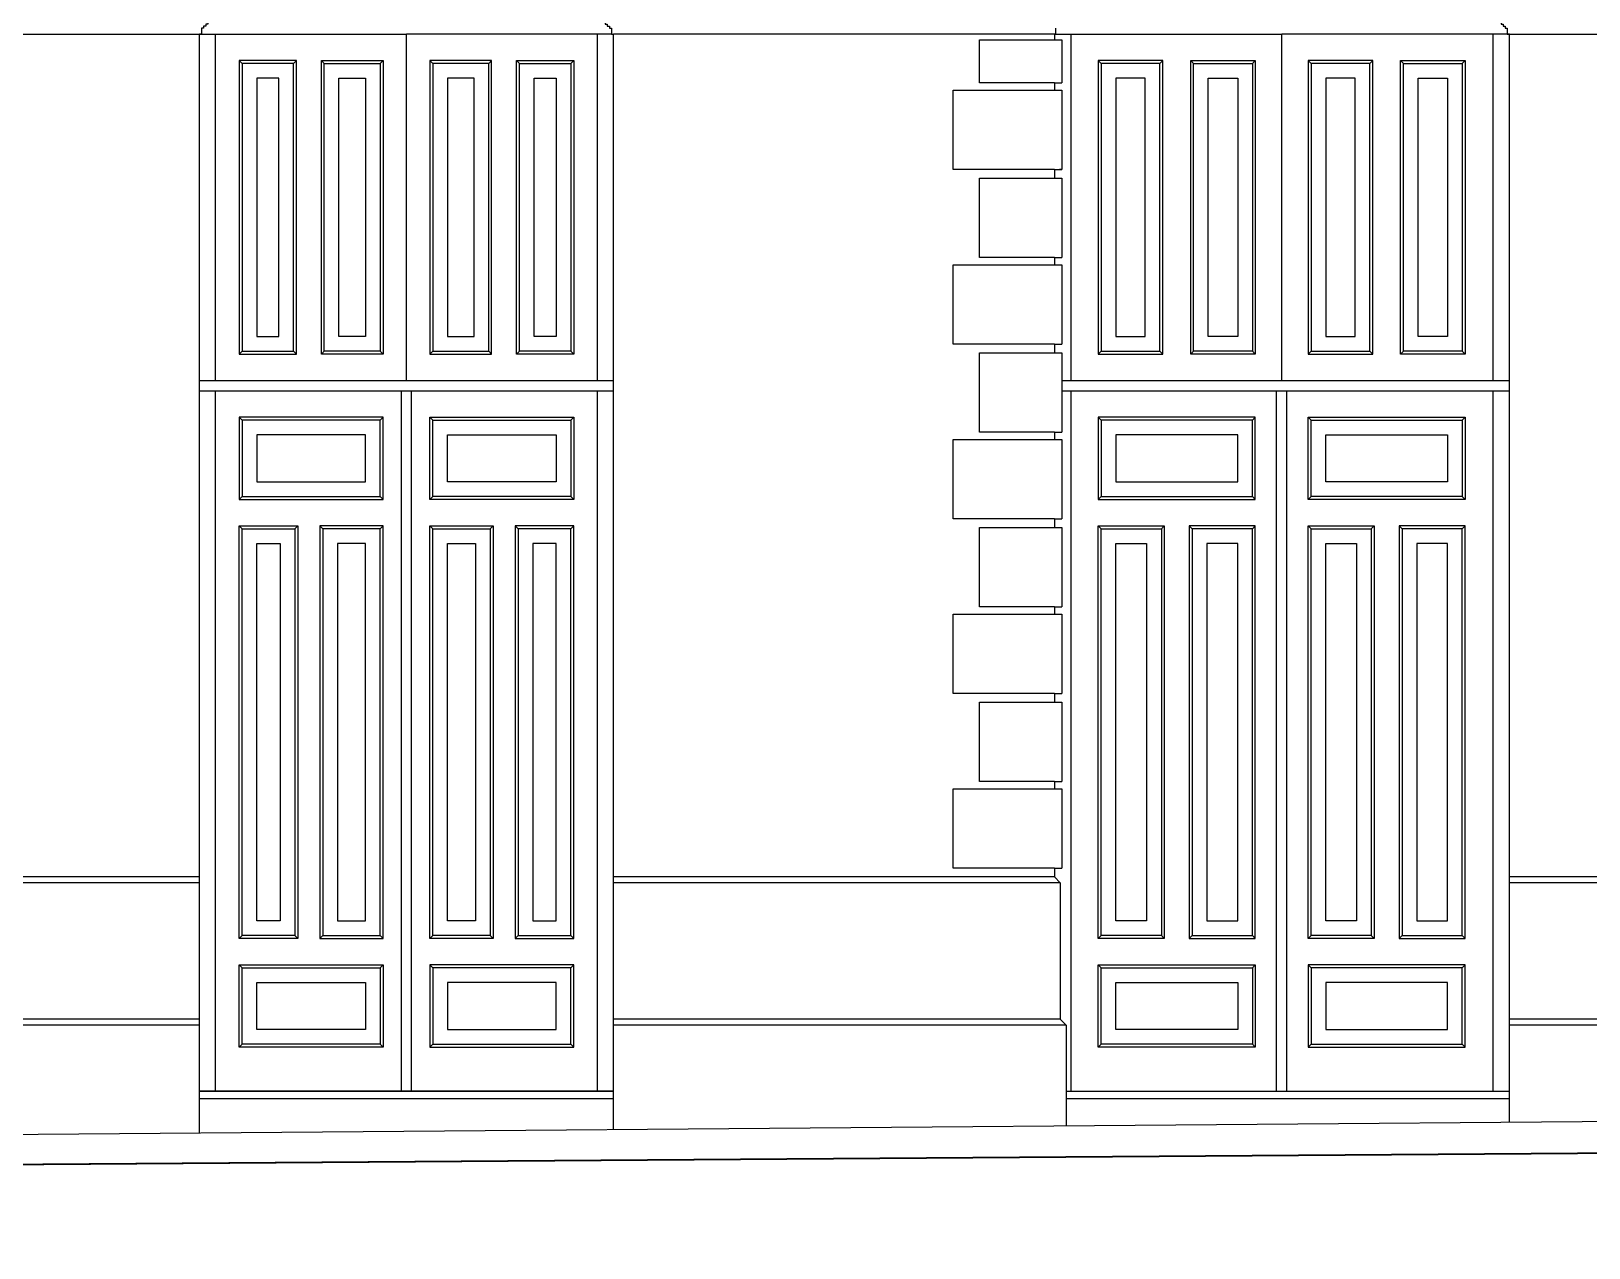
# Model space of a CAD drawing. Extents: x -43 to 90, y 6 to 81.
# Drawn here: x 66.07 to 71.37, y 61.09 to 65.23 of the extents above; entities that cross this region are included whole.
import ezdxf

# ---------------------------------------------------------------- set-up
doc = ezdxf.new("R2010")
doc.units = 0
doc.header["$LTSCALE"] = 0.1
doc.header["$MEASUREMENT"] = 0
doc.layers.add('cortado', color=7, linetype='CONTINUOUS', lineweight=40)
doc.layers.add('visto', color=9, linetype='CONTINUOUS')

msp = doc.modelspace()

# ---------------------------------------------------------------- linework, layer by layer
at = {"layer": 'cortado', "linetype": 'ByBlock'}
msp.add_lwpolyline([(90.2125, 61.1011), (87.303, 61.0886), (87.2999, 61.5221), (63.8701, 61.3569), (63.0997, 61.4081), (60.9385, 61.4327), (58.7813, 61.4082), (58.0068, 61.3569), (56.8082, 61.3569), (56.7544, 61.3714), (55.9243, 61.4108), (53.955, 61.4284), (51.957, 61.3936), (51.6509, 61.3721), (51.5917, 61.3577), (43.7266, 61.4103), (35.8616, 61.4629), (32.2866, 61.8075), (28.5437, 61.8911), (26.9751, 61.8911)], dxfattribs=at)
at = {"layer": 'visto'}
for p, q in [((65.0631, 65.2222), (66.6469, 65.2222)), ((66.6398, 61.4799), (66.6398, 65.2222)), ((66.6398, 65.2222), (67.3448, 65.2221)), ((66.6948, 64.0421), (66.6948, 65.2222)), ((68.0428, 65.2222), (67.3448, 65.2221)), ((67.3448, 64.0421), (67.3448, 65.2221)), ((67.3448, 64.0421), (67.3448, 65.2221)), ((67.9948, 64.0421), (67.9948, 65.2222)), ((68.0498, 61.6221), (68.0498, 65.2222)), ((68.0498, 61.6221), (68.0498, 65.2222)), ((68.0498, 61.4915), (68.0498, 65.2222)), ((69.5514, 65.2221), (69.5514, 65.2021)), ((69.555, 65.2221), (69.5514, 65.2221)), ((69.555, 65.2421), (69.555, 65.2221)), ((69.555, 65.2221), (70.3257, 65.2221)), ((69.6087, 65.2221), (70.3256, 65.2221)), ((69.6087, 64.0421), (69.6087, 65.2221)), ((71.0999, 65.2221), (70.3256, 65.2221)), ((70.3257, 64.0421), (70.3257, 65.2221)), ((70.3257, 64.0421), (70.3257, 65.2221)), ((71.101, 65.2221), (70.3257, 65.2221)), ((71.046, 64.0421), (71.046, 65.2221)), ((71.0958, 65.2221), (71.094, 65.2221)), ((71.0999, 65.2221), (73.2769, 65.2221)), ((71.101, 61.5168), (71.101, 65.2221)), ((71.101, 61.5168), (71.101, 65.2221)), ((71.101, 61.5168), (71.101, 65.2221)), ((69.2964, 65.2021), (69.5514, 65.2021)), ((69.2964, 65.0564), (69.2964, 65.2021)), ((69.5514, 65.2021), (69.5764, 65.2021)), ((69.5764, 65.2021), (69.5764, 65.0564)), ((66.7848, 65.1221), (66.7748, 65.1321)), ((66.9598, 65.1221), (66.9698, 65.1321)), ((67.0648, 65.1221), (67.0548, 65.1321)), ((67.2548, 65.1221), (67.2648, 65.1321)), ((67.4348, 65.1221), (67.4248, 65.1321)), ((67.6248, 65.1221), (67.6348, 65.1321)), ((67.7298, 65.1221), (67.7198, 65.1321)), ((67.9048, 65.1221), (67.9148, 65.1321)), ((69.7107, 65.1221), (69.7007, 65.1321)), ((69.9107, 65.1221), (69.9207, 65.1321)), ((70.0257, 65.1221), (70.0157, 65.1321)), ((70.2257, 65.1221), (70.2357, 65.1321)), ((70.4257, 65.1221), (70.4157, 65.1321)), ((70.6257, 65.1221), (70.6357, 65.1321)), ((70.7407, 65.1221), (70.7307, 65.1321)), ((70.9407, 65.1221), (70.9507, 65.1321)), ((69.5514, 65.0564), (69.2964, 65.0564)), ((69.5514, 65.0564), (69.5514, 65.0314)), ((69.5514, 65.0564), (69.5764, 65.0564)), ((69.2064, 64.7614), (69.2064, 65.0314)), ((69.2064, 65.0314), (69.5514, 65.0314)), ((69.5514, 65.0314), (69.5764, 65.0314)), ((69.5764, 65.0314), (69.5764, 64.7614)), ((69.5514, 64.7614), (69.2064, 64.7614)), ((69.2964, 64.4615), (69.2964, 64.7315)), ((69.2964, 64.7315), (69.5514, 64.7315)), ((69.5514, 64.7614), (69.5514, 64.7315)), ((69.5514, 64.7614), (69.5514, 64.7315)), ((69.5514, 64.7614), (69.5514, 64.7315)), ((69.5514, 64.7614), (69.5764, 64.7614)), ((69.5514, 64.7315), (69.5764, 64.7315)), ((69.5764, 64.7614), (69.569, 64.7614)), ((69.569, 64.7315), (69.5764, 64.7315)), ((69.5764, 64.7315), (69.5764, 64.4615)), ((69.5514, 64.4615), (69.2964, 64.4615)), ((69.5514, 64.4615), (69.5514, 64.4365)), ((69.5514, 64.4615), (69.5514, 64.4365)), ((69.5514, 64.4615), (69.5514, 64.4365)), ((69.5514, 64.4615), (69.5764, 64.4615)), ((69.2064, 64.1665), (69.2064, 64.4365)), ((69.2064, 64.4365), (69.5514, 64.4365)), ((69.5514, 64.4365), (69.5764, 64.4365)), ((69.5764, 64.4365), (69.5764, 64.1665)), ((66.7748, 64.1321), (66.7848, 64.1421)), ((66.9598, 64.1421), (66.9698, 64.1321)), ((67.0648, 64.1421), (67.0548, 64.1321)), ((67.2548, 64.1421), (67.2648, 64.1321)), ((67.4348, 64.1421), (67.4248, 64.1321)), ((67.6248, 64.1421), (67.6348, 64.1321)), ((67.7298, 64.1421), (67.7198, 64.1321)), ((67.9048, 64.1421), (67.9148, 64.1321)), ((69.5514, 64.1665), (69.2064, 64.1665)), ((69.5514, 64.1665), (69.5514, 64.1367)), ((69.5514, 64.1665), (69.5514, 64.1367)), ((69.5514, 64.1665), (69.5514, 64.1367)), ((69.5514, 64.1665), (69.5764, 64.1665)), ((69.7007, 64.1321), (69.7107, 64.1421)), ((69.9107, 64.1421), (69.9207, 64.1321)), ((70.0257, 64.1421), (70.0157, 64.1321)), ((70.2257, 64.1421), (70.2357, 64.1321)), ((70.4257, 64.1421), (70.4157, 64.1321)), ((70.6257, 64.1421), (70.6357, 64.1321)), ((70.7407, 64.1421), (70.7307, 64.1321)), ((70.9407, 64.1421), (70.9507, 64.1321)), ((69.2964, 63.8667), (69.2964, 64.1367)), ((69.2964, 64.1367), (69.5514, 64.1367)), ((69.5514, 64.1367), (69.5764, 64.1367)), ((69.5764, 64.1367), (69.5764, 63.8667)), ((66.6416, 64.0421), (68.0498, 64.0421)), ((69.5764, 64.0421), (71.101, 64.0421)), ((66.6416, 64.0071), (68.0498, 64.0071)), ((66.6948, 61.6221), (66.6948, 64.0071)), ((67.3273, 61.6221), (67.3273, 64.0071)), ((67.3623, 61.6221), (67.3623, 64.0071)), ((67.9948, 61.6221), (67.9948, 64.0071)), ((69.5764, 64.0071), (71.101, 64.0071)), ((69.6087, 61.6221), (69.6087, 64.0071)), ((70.3082, 61.6221), (70.3082, 64.0071)), ((70.3432, 61.6221), (70.3432, 64.0071)), ((71.046, 61.6221), (71.046, 64.0071)), ((66.7848, 63.9071), (66.7748, 63.9171)), ((67.2548, 63.9071), (67.2648, 63.9171)), ((67.4348, 63.9071), (67.4248, 63.9171)), ((67.9048, 63.9071), (67.9148, 63.9171)), ((69.7107, 63.9071), (69.7007, 63.9171)), ((70.2257, 63.9071), (70.2357, 63.9171)), ((70.4257, 63.9071), (70.4157, 63.9171)), ((70.9407, 63.9071), (70.9507, 63.9171)), ((69.2064, 63.5716), (69.2064, 63.8417)), ((69.2064, 63.8417), (69.5514, 63.8417)), ((69.5514, 63.8667), (69.2964, 63.8667)), ((69.5514, 63.8667), (69.5514, 63.8417)), ((69.5514, 63.8667), (69.5514, 63.8417)), ((69.5514, 63.8667), (69.5514, 63.8417)), ((69.5514, 63.8667), (69.5764, 63.8667)), ((69.5514, 63.8417), (69.5764, 63.8417)), ((69.5764, 63.8417), (69.5764, 63.5716)), ((66.7848, 63.6471), (66.7748, 63.6371)), ((67.2548, 63.6471), (67.2648, 63.6371)), ((67.4348, 63.6471), (67.4248, 63.6371)), ((67.9048, 63.6471), (67.9148, 63.6371)), ((69.7107, 63.6471), (69.7007, 63.6371)), ((70.2257, 63.6471), (70.2357, 63.6371)), ((70.4257, 63.6471), (70.4157, 63.6371)), ((70.9407, 63.6471), (70.9507, 63.6371)), ((69.5514, 63.5716), (69.2064, 63.5716)), ((69.5514, 63.5716), (69.5514, 63.5418)), ((69.5514, 63.5716), (69.5514, 63.5418)), ((69.5514, 63.5716), (69.5514, 63.5418)), ((69.5514, 63.5716), (69.5764, 63.5716)), ((66.7848, 63.5371), (66.7748, 63.5471)), ((66.9648, 63.5371), (66.9748, 63.5471)), ((67.0598, 63.5371), (67.0498, 63.5471)), ((67.2548, 63.5371), (67.2648, 63.5471)), ((67.4348, 63.5371), (67.4248, 63.5471)), ((67.6298, 63.5371), (67.6398, 63.5471)), ((67.7248, 63.5371), (67.7148, 63.5471)), ((67.9048, 63.5371), (67.9148, 63.5471)), ((69.2964, 63.2718), (69.2964, 63.5418)), ((69.2964, 63.5418), (69.5514, 63.5418)), ((69.5514, 63.5418), (69.5764, 63.5418)), ((69.5764, 63.5418), (69.5764, 63.2718)), ((69.7107, 63.5371), (69.7007, 63.5471)), ((69.9157, 63.5371), (69.9257, 63.5471)), ((70.0207, 63.5371), (70.0107, 63.5471)), ((70.2257, 63.5371), (70.2357, 63.5471)), ((70.4257, 63.5371), (70.4157, 63.5471)), ((70.6307, 63.5371), (70.6407, 63.5471)), ((70.7357, 63.5371), (70.7257, 63.5471)), ((70.9407, 63.5371), (70.9507, 63.5471)), ((69.2064, 62.9768), (69.2064, 63.2468)), ((69.2064, 63.2468), (69.5514, 63.2468)), ((69.5514, 63.2718), (69.2964, 63.2718)), ((69.5514, 63.2718), (69.5514, 63.2468)), ((69.5514, 63.2718), (69.5764, 63.2718)), ((69.5514, 63.2468), (69.5764, 63.2468)), ((69.5764, 63.2468), (69.5764, 62.9768)), ((69.5514, 62.9768), (69.2064, 62.9768)), ((69.5514, 62.9768), (69.5514, 62.9469)), ((69.5514, 62.9768), (69.5764, 62.9768)), ((69.2964, 62.6769), (69.2964, 62.9469)), ((69.2964, 62.9469), (69.5514, 62.9469)), ((69.5514, 62.9469), (69.5764, 62.9469)), ((69.5764, 62.9469), (69.5764, 62.6769)), ((69.5514, 62.6769), (69.2964, 62.6769)), ((69.5514, 62.6769), (69.5514, 62.6519)), ((69.5514, 62.6769), (69.5764, 62.6769)), ((69.2064, 62.3819), (69.2064, 62.6519)), ((69.2064, 62.6519), (69.5514, 62.6519)), ((69.5514, 62.6519), (69.5764, 62.6519)), ((69.5764, 62.6519), (69.5764, 62.3819)), ((66.6399, 62.3521), (65.0701, 62.3521)), ((69.5514, 62.3521), (68.0498, 62.3521)), ((69.5514, 62.3819), (69.2064, 62.3819)), ((69.5514, 62.3819), (69.5514, 62.3521)), ((69.5514, 62.3819), (69.5764, 62.3819)), ((69.5714, 62.3321), (69.5514, 62.3521)), ((73.2748, 62.3521), (71.101, 62.3521)), ((66.6399, 62.3321), (65.0501, 62.3321)), ((69.5714, 62.3321), (68.0498, 62.3321)), ((69.5714, 62.3321), (69.5714, 61.8671)), ((73.2748, 62.3321), (71.101, 62.3321)), ((66.7848, 62.1521), (66.7748, 62.1421)), ((66.9648, 62.1521), (66.9748, 62.1421)), ((67.0598, 62.1521), (67.0498, 62.1421)), ((67.2548, 62.1521), (67.2648, 62.1421)), ((67.4348, 62.1521), (67.4248, 62.1421)), ((67.6298, 62.1521), (67.6398, 62.1421)), ((67.7248, 62.1521), (67.7148, 62.1421)), ((67.9048, 62.1521), (67.9148, 62.1421)), ((69.7107, 62.1521), (69.7007, 62.1421)), ((69.9157, 62.1521), (69.9257, 62.1421)), ((70.0207, 62.1521), (70.0107, 62.1421)), ((70.2257, 62.1521), (70.2357, 62.1421)), ((70.4257, 62.1521), (70.4157, 62.1421)), ((70.6307, 62.1521), (70.6407, 62.1421)), ((70.7357, 62.1521), (70.7257, 62.1421)), ((70.9407, 62.1521), (70.9507, 62.1421)), ((66.7848, 62.0421), (66.7748, 62.0521)), ((67.2548, 62.0421), (67.2648, 62.0521)), ((67.4348, 62.0421), (67.4248, 62.0521)), ((67.9048, 62.0421), (67.9148, 62.0521)), ((69.7107, 62.0421), (69.7007, 62.0521)), ((70.2257, 62.0421), (70.2357, 62.0521)), ((70.4257, 62.0421), (70.4157, 62.0521)), ((70.9407, 62.0421), (70.9507, 62.0521)), ((66.6399, 61.8671), (65.0501, 61.8671)), ((69.5714, 61.8671), (68.0498, 61.8671)), ((69.5914, 61.8471), (69.5714, 61.8671)), ((73.2748, 61.8671), (71.101, 61.8671)), ((66.6399, 61.8471), (65.0301, 61.8471)), ((69.5914, 61.8471), (68.0498, 61.8471)), ((69.5914, 61.8471), (69.5914, 61.5043)), ((73.2748, 61.8471), (71.101, 61.8471)), ((66.7848, 61.7821), (66.7748, 61.7721)), ((67.2548, 61.7821), (67.2648, 61.7721)), ((67.4348, 61.7821), (67.4248, 61.7721)), ((67.9048, 61.7821), (67.9148, 61.7721)), ((69.7107, 61.7821), (69.7007, 61.7721)), ((70.2257, 61.7821), (70.2357, 61.7721)), ((70.4257, 61.7821), (70.4157, 61.7721)), ((70.9407, 61.7821), (70.9507, 61.7721)), ((63.8701, 61.4569), (83.7964, 61.6221)), ((66.6398, 61.6221), (68.0498, 61.6221)), ((66.6398, 61.5971), (68.0498, 61.5971)), ((68.0498, 61.6221), (66.6399, 61.6221)), ((69.5914, 61.6221), (71.101, 61.6221)), ((69.5914, 61.5971), (71.101, 61.5971)), ((63.8701, 61.3569), (87.303, 61.5221))]:
    msp.add_line(p, q, dxfattribs=at)
for points in [[(66.6869, 65.2822), (66.6869, 65.2702), (66.6749, 65.2702), (66.6749, 65.2632), (66.6679, 65.2632), (66.6679, 65.2562), (66.6609, 65.2562), (66.6609, 65.2492), (66.6539, 65.2492), (66.6539, 65.2422), (66.6469, 65.2422), (66.6469, 65.2222), (66.6399, 65.2222)], [(68.0028, 65.2821), (68.0028, 65.2701), (68.0148, 65.2701), (68.0148, 65.2631), (68.0218, 65.2631), (68.0218, 65.2561), (68.0288, 65.2561), (68.0288, 65.2491), (68.0358, 65.2491), (68.0358, 65.2421), (68.0428, 65.2421), (68.0428, 65.2222), (68.0498, 65.2222)], [(71.054, 65.2821), (71.054, 65.2701), (71.066, 65.2701), (71.066, 65.2631), (71.073, 65.2631), (71.073, 65.2561), (71.08, 65.2561), (71.08, 65.2491), (71.087, 65.2491), (71.087, 65.2421), (71.094, 65.2421), (71.094, 65.2221), (71.101, 65.2221)], [(69.5514, 65.2221), (68.0498, 65.2222)]]:
    msp.add_lwpolyline(points, dxfattribs=at)
for points in [[(66.9698, 65.1321), (66.7748, 65.1321), (66.7748, 64.1321), (66.9698, 64.1321)], [(66.9598, 65.1221), (66.7848, 65.1221), (66.7848, 64.1421), (66.9598, 64.1421)], [(67.0548, 65.1321), (67.2648, 65.1321), (67.2648, 64.1321), (67.0548, 64.1321)], [(67.0648, 65.1221), (67.2548, 65.1221), (67.2548, 64.1421), (67.0648, 64.1421)], [(67.6348, 65.1321), (67.4248, 65.1321), (67.4248, 64.1321), (67.6348, 64.1321)], [(67.6248, 65.1221), (67.4348, 65.1221), (67.4348, 64.1421), (67.6248, 64.1421)], [(67.7198, 65.1321), (67.9148, 65.1321), (67.9148, 64.1321), (67.7198, 64.1321)], [(67.7298, 65.1221), (67.9048, 65.1221), (67.9048, 64.1421), (67.7298, 64.1421)], [(69.9207, 65.1321), (69.7007, 65.1321), (69.7007, 64.1321), (69.9207, 64.1321)], [(69.9107, 65.1221), (69.7107, 65.1221), (69.7107, 64.1421), (69.9107, 64.1421)], [(70.0157, 65.1321), (70.2357, 65.1321), (70.2357, 64.1321), (70.0157, 64.1321)], [(70.0257, 65.1221), (70.2257, 65.1221), (70.2257, 64.1421), (70.0257, 64.1421)], [(70.6357, 65.1321), (70.4157, 65.1321), (70.4157, 64.1321), (70.6357, 64.1321)], [(70.6257, 65.1221), (70.4257, 65.1221), (70.4257, 64.1421), (70.6257, 64.1421)], [(70.7307, 65.1321), (70.9507, 65.1321), (70.9507, 64.1321), (70.7307, 64.1321)], [(70.7407, 65.1221), (70.9407, 65.1221), (70.9407, 64.1421), (70.7407, 64.1421)], [(66.9098, 65.0721), (66.8348, 65.0721), (66.8348, 64.1921), (66.9098, 64.1921)], [(67.1148, 65.0721), (67.2048, 65.0721), (67.2048, 64.1921), (67.1148, 64.1921)], [(67.5748, 65.0721), (67.4848, 65.0721), (67.4848, 64.1921), (67.5748, 64.1921)], [(67.7798, 65.0721), (67.8548, 65.0721), (67.8548, 64.1921), (67.7798, 64.1921)], [(69.8607, 65.0721), (69.7607, 65.0721), (69.7607, 64.1921), (69.8607, 64.1921)], [(70.0757, 65.0721), (70.1757, 65.0721), (70.1757, 64.1921), (70.0757, 64.1921)], [(70.5757, 65.0721), (70.4757, 65.0721), (70.4757, 64.1921), (70.5757, 64.1921)], [(70.7907, 65.0721), (70.8907, 65.0721), (70.8907, 64.1921), (70.7907, 64.1921)], [(67.2648, 63.6371), (67.2648, 63.9171), (66.7748, 63.9171), (66.7748, 63.6371)], [(67.2548, 63.6471), (67.2548, 63.9071), (66.7848, 63.9071), (66.7848, 63.6471)], [(67.4248, 63.6371), (67.4248, 63.9171), (67.9148, 63.9171), (67.9148, 63.6371)], [(67.4348, 63.6471), (67.4348, 63.9071), (67.9048, 63.9071), (67.9048, 63.6471)], [(70.2357, 63.6371), (70.2357, 63.9171), (69.7007, 63.9171), (69.7007, 63.6371)], [(70.2257, 63.6471), (70.2257, 63.9071), (69.7107, 63.9071), (69.7107, 63.6471)], [(70.4157, 63.6371), (70.4157, 63.9171), (70.9507, 63.9171), (70.9507, 63.6371)], [(70.4257, 63.6471), (70.4257, 63.9071), (70.9407, 63.9071), (70.9407, 63.6471)], [(67.2048, 63.6971), (67.2048, 63.8571), (66.8348, 63.8571), (66.8348, 63.6971)], [(67.4848, 63.6971), (67.4848, 63.8571), (67.8548, 63.8571), (67.8548, 63.6971)], [(70.1757, 63.6971), (70.1757, 63.8571), (69.7607, 63.8571), (69.7607, 63.6971)], [(70.4757, 63.6971), (70.4757, 63.8571), (70.8907, 63.8571), (70.8907, 63.6971)], [(66.9748, 62.1421), (66.7748, 62.1421), (66.7748, 63.5471), (66.9748, 63.5471)], [(66.9648, 62.1521), (66.7848, 62.1521), (66.7848, 63.5371), (66.9648, 63.5371)], [(67.0498, 62.1421), (67.2648, 62.1421), (67.2648, 63.5471), (67.0498, 63.5471)], [(67.0598, 62.1521), (67.2548, 62.1521), (67.2548, 63.5371), (67.0598, 63.5371)], [(67.6398, 62.1421), (67.4248, 62.1421), (67.4248, 63.5471), (67.6398, 63.5471)], [(67.6298, 62.1521), (67.4348, 62.1521), (67.4348, 63.5371), (67.6298, 63.5371)], [(67.7148, 62.1421), (67.9148, 62.1421), (67.9148, 63.5471), (67.7148, 63.5471)], [(67.7248, 62.1521), (67.9048, 62.1521), (67.9048, 63.5371), (67.7248, 63.5371)], [(69.9257, 62.1421), (69.7007, 62.1421), (69.7007, 63.5471), (69.9257, 63.5471)], [(69.9157, 62.1521), (69.7107, 62.1521), (69.7107, 63.5371), (69.9157, 63.5371)], [(70.0107, 62.1421), (70.2357, 62.1421), (70.2357, 63.5471), (70.0107, 63.5471)], [(70.0207, 62.1521), (70.2257, 62.1521), (70.2257, 63.5371), (70.0207, 63.5371)], [(70.6407, 62.1421), (70.4157, 62.1421), (70.4157, 63.5471), (70.6407, 63.5471)], [(70.6307, 62.1521), (70.4257, 62.1521), (70.4257, 63.5371), (70.6307, 63.5371)], [(70.7257, 62.1421), (70.9507, 62.1421), (70.9507, 63.5471), (70.7257, 63.5471)], [(70.7357, 62.1521), (70.9407, 62.1521), (70.9407, 63.5371), (70.7357, 63.5371)], [(66.9148, 62.2021), (66.8348, 62.2021), (66.8348, 63.4871), (66.9148, 63.4871)], [(67.1098, 62.2021), (67.2048, 62.2021), (67.2048, 63.4871), (67.1098, 63.4871)], [(67.5798, 62.2021), (67.4848, 62.2021), (67.4848, 63.4871), (67.5798, 63.4871)], [(67.7748, 62.2021), (67.8548, 62.2021), (67.8548, 63.4871), (67.7748, 63.4871)], [(69.8657, 62.2021), (69.7607, 62.2021), (69.7607, 63.4871), (69.8657, 63.4871)], [(70.0707, 62.2021), (70.1757, 62.2021), (70.1757, 63.4871), (70.0707, 63.4871)], [(70.5807, 62.2021), (70.4757, 62.2021), (70.4757, 63.4871), (70.5807, 63.4871)], [(70.7857, 62.2021), (70.8907, 62.2021), (70.8907, 63.4871), (70.7857, 63.4871)], [(67.2648, 62.0521), (67.2648, 61.7721), (66.7748, 61.7721), (66.7748, 62.0521)], [(67.2548, 62.0421), (67.2548, 61.7821), (66.7848, 61.7821), (66.7848, 62.0421)], [(67.4248, 62.0521), (67.4248, 61.7721), (67.9148, 61.7721), (67.9148, 62.0521)], [(67.4348, 62.0421), (67.4348, 61.7821), (67.9048, 61.7821), (67.9048, 62.0421)], [(70.2357, 62.0521), (70.2357, 61.7721), (69.7007, 61.7721), (69.7007, 62.0521)], [(70.2257, 62.0421), (70.2257, 61.7821), (69.7107, 61.7821), (69.7107, 62.0421)], [(70.4157, 62.0521), (70.4157, 61.7721), (70.9507, 61.7721), (70.9507, 62.0521)], [(70.4257, 62.0421), (70.4257, 61.7821), (70.9407, 61.7821), (70.9407, 62.0421)], [(67.2048, 61.9921), (67.2048, 61.8321), (66.8348, 61.8321), (66.8348, 61.9921)], [(67.4848, 61.9921), (67.4848, 61.8321), (67.8548, 61.8321), (67.8548, 61.9921)], [(70.1757, 61.9921), (70.1757, 61.8321), (69.7607, 61.8321), (69.7607, 61.9921)], [(70.4757, 61.9921), (70.4757, 61.8321), (70.8907, 61.8321), (70.8907, 61.9921)]]:
    msp.add_lwpolyline(points, close=True, dxfattribs=at)

doc.saveas('drawing.dxf')
